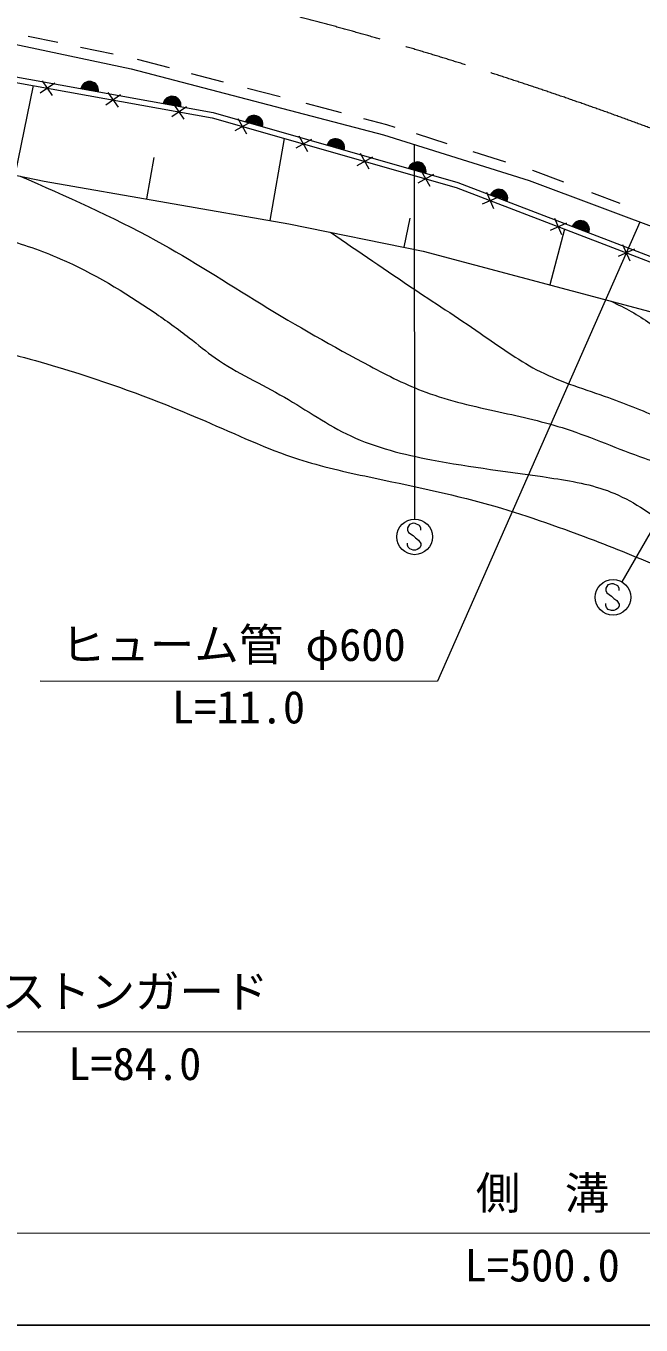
# Model space of a CAD drawing. Units: millimetres, scale not verified. Extents: x 40000 to 680000, y 20000 to 380000.
# Drawn here: x 284042 to 318626, y 205000 to 278004 of the extents above; entities that cross this region are included whole.
import ezdxf
from ezdxf.enums import TextEntityAlignment as Align

# ---------------------------------------------------------------- set-up
doc = ezdxf.new("R2010")
doc.units = ezdxf.units.MM
doc.header["$LTSCALE"] = 1000
doc.linetypes.add('CHAIN', pattern=[18.5, 12, -1.5, 3.5, -1.5])
for name, color, linetype, lineweight in [('M-BGD', 7, 'Continuous', 13), ('M-BMK', 2, 'CHAIN', 13), ('M-STR-STR3', 7, 'Continuous', 13), ('M-STR-STRC', 7, 'Continuous', 13), ('M-TTL-BAND', 7, 'Continuous', 25)]:
    doc.layers.add(name, color=color, linetype=linetype, lineweight=lineweight)
doc.styles.add('ＭＳ ゴシック', font='')
doc.styles.get('ＭＳ ゴシック').set_extended_font_data('MS Gothic')

msp = doc.modelspace()

# ---------------------------------------------------------------- linework, layer by layer
at = {"layer": 'M-BGD'}
for p, q in [((284174, 277435), (285825, 277088)), ((282082, 277263), (289960, 275603)), ((287107, 276817), (288948, 276429)), ((275991, 276185), (294506, 272843)), ((276038, 276481), (294574, 273136)), ((290298, 276135), (292086, 275668)), ((289960, 275603), (304153, 271895)), ((293340, 275340), (295132, 274872)), ((284438, 274660), (283418, 269627)), ((285659, 274799), (284838, 274229)), ((285534, 274103), (284963, 274924)), ((296508, 274512), (298332, 274036)), ((289362, 274131), (288541, 273560)), ((289237, 273435), (288666, 274256)), ((293065, 273462), (292244, 272892)), ((292940, 272766), (292369, 273588)), ((294574, 273136), (308333, 269207)), ((299776, 273659), (301763, 273139)), ((267935, 272773), (285067, 269291)), ((294506, 272843), (308237, 268922)), ((296660, 272596), (295785, 272110)), ((296465, 271916), (295980, 272790)), ((303013, 272813), (304319, 272472)), ((304319, 272472), (304785, 272325)), ((298567, 271684), (297763, 267069)), ((300092, 271616), (299218, 271130)), ((299898, 270936), (299412, 271810)), ((304153, 271895), (312336, 269325)), ((305974, 271952), (307709, 271407)), ((309177, 270946), (311002, 270373)), ((291233, 270619), (290824, 268284)), ((303525, 270636), (302651, 270150)), ((303331, 269956), (302845, 270830)), ((306958, 269655), (306084, 269170)), ((306764, 268975), (306278, 269850)), ((312516, 269898), (312532, 269893)), ((312532, 269893), (314265, 269241)), ((285067, 269291), (298820, 266884)), ((308237, 268922), (331196, 260112)), ((308333, 269207), (331304, 260392)), ((312336, 269325), (325002, 264558)), ((310607, 268392), (309694, 267985)), ((310354, 267731), (309947, 268645)), ((315847, 268645), (317439, 268046)), ((305628, 267207), (305296, 265571)), ((298820, 266884), (306374, 265352)), ((314318, 266589), (313496, 263458)), ((314434, 266923), (313520, 266516)), ((314181, 266263), (313774, 267177)), ((306374, 265352), (323984, 260668)), ((318260, 265455), (317347, 265048)), ((318007, 264795), (317600, 265708))]:
    msp.add_line(p, q, dxfattribs=at)
for centre, radius, start, end in [((287623, 274390), 500, 349.7693, 169.7693), ((287623, 274390), 500, 349.7693, 169.7693), ((287623, 274390), 450, 349.7693, 169.7693), ((287623, 274390), 400, 349.7693, 169.7693), ((287623, 274390), 350, 349.7693, 169.7693), ((287623, 274390), 300, 349.7693, 169.7693), ((287623, 274390), 250, 349.7693, 169.7693), ((287623, 274390), 200, 349.7693, 169.7693), ((287623, 274390), 150, 349.7693, 169.7693), ((287623, 274390), 100, 349.7693, 169.7693), ((287623, 274390), 50, 349.7693, 169.7693), ((292257, 273554), 500, 349.7693, 169.7693), ((292257, 273554), 500, 349.7693, 169.7693), ((292257, 273554), 450, 349.7693, 169.7693), ((292257, 273554), 400, 349.7693, 169.7693), ((292257, 273554), 350, 349.7693, 169.7693), ((292257, 273554), 300, 349.7693, 169.7693), ((292257, 273554), 250, 349.7693, 169.7693), ((292257, 273554), 200, 349.7693, 169.7693), ((292257, 273554), 150, 349.7693, 169.7693), ((292257, 273554), 100, 349.7693, 169.7693), ((292257, 273554), 50, 349.7693, 169.7693), ((296867, 272481), 500, 344.06537, 164.06537), ((296867, 272481), 500, 344.06537, 164.06537), ((296867, 272481), 450, 344.06537, 164.06537), ((296867, 272481), 400, 344.06537, 164.06537), ((296867, 272481), 350, 344.06537, 164.06537), ((296867, 272481), 300, 344.06537, 164.06537), ((296867, 272481), 250, 344.06537, 164.06537), ((296867, 272481), 200, 344.06537, 164.06537), ((296867, 272481), 150, 344.06537, 164.06537), ((296867, 272481), 100, 344.06537, 164.06537), ((296867, 272481), 50, 344.06537, 164.06537), ((301453, 271171), 500, 344.06537, 164.06537), ((301453, 271171), 500, 344.06537, 164.06537), ((301453, 271171), 450, 344.06537, 164.06537), ((301453, 271171), 400, 344.06537, 164.06537), ((301453, 271171), 350, 344.06537, 164.06537), ((301453, 271171), 300, 344.06537, 164.06537), ((301453, 271171), 250, 344.06537, 164.06537), ((301453, 271171), 200, 344.06537, 164.06537), ((301453, 271171), 150, 344.06537, 164.06537), ((301453, 271171), 100, 344.06537, 164.06537), ((301453, 271171), 50, 344.06537, 164.06537), ((306039, 269862), 500, 344.06537, 164.06537), ((306039, 269862), 500, 344.06537, 164.06537), ((306039, 269862), 450, 344.06537, 164.06537), ((306039, 269862), 400, 344.06537, 164.06537), ((306039, 269862), 350, 344.06537, 164.06537), ((306039, 269862), 300, 344.06537, 164.06537), ((306039, 269862), 250, 344.06537, 164.06537), ((306039, 269862), 200, 344.06537, 164.06537), ((306039, 269862), 150, 344.06537, 164.06537), ((306039, 269862), 100, 344.06537, 164.06537), ((306039, 269862), 50, 344.06537, 164.06537), ((310630, 268326), 500, 339.00512, 159.00512), ((310630, 268326), 500, 339.00512, 159.00512), ((310630, 268326), 450, 339.00512, 159.00512), ((310630, 268326), 400, 339.00512, 159.00512), ((310630, 268326), 350, 339.00512, 159.00512), ((310630, 268326), 300, 339.00512, 159.00512), ((310630, 268326), 250, 339.00512, 159.00512), ((310630, 268326), 200, 339.00512, 159.00512), ((310630, 268326), 150, 339.00512, 159.00512), ((310630, 268326), 100, 339.00512, 159.00512), ((310630, 268326), 50, 339.00512, 159.00512), ((315224, 266563), 500, 339.00512, 159.00512), ((315224, 266563), 500, 339.00512, 159.00512), ((315224, 266563), 450, 339.00512, 159.00512), ((315224, 266563), 400, 339.00512, 159.00512), ((315224, 266563), 350, 339.00512, 159.00512), ((315224, 266563), 300, 339.00512, 159.00512), ((315224, 266563), 250, 339.00512, 159.00512), ((315224, 266563), 200, 339.00512, 159.00512), ((315224, 266563), 150, 339.00512, 159.00512), ((315224, 266563), 100, 339.00512, 159.00512), ((315224, 266563), 50, 339.00512, 159.00512)]:
    msp.add_arc(centre, radius, start, end, dxfattribs=at)
for points, knots in [([(283711, 269567), (286292, 268436), (288874, 267305), (291337, 265953), (293359, 264844), (295300, 263586), (297270, 262382), (299269, 261161), (301297, 259995), (303373, 258897), (304401, 258353), (305440, 257825), (306524, 257423), (307852, 256931), (309247, 256627), (310639, 256320), (311912, 256039), (313183, 255756), (314414, 255358), (315898, 254878), (317324, 254231), (318813, 253716), (319864, 253352), (320946, 253054), (321907, 252526), (322708, 252086), (323425, 251486), (324149, 250910), (325177, 250094), (326218, 249329), (327329, 248614), (328376, 247942), (329485, 247314), (330678, 247056), (331423, 246895), (332201, 246878), (332977, 246888), (334044, 246901), (335109, 246967), (336126, 247231), (336728, 247387), (337313, 247612), (337898, 247838)], [0, 0, 0, 0, 1, 1, 1, 2, 2, 2, 3, 3, 3, 4, 4, 4, 5, 5, 5, 6, 6, 6, 7, 7, 7, 8, 8, 8, 9, 9, 9, 10, 10, 10, 11, 11, 11, 12, 12, 12, 13, 13, 13, 14, 14, 14, 14]), ([(141154, 266407), (142187, 265977), (143220, 265548), (144283, 265265), (147249, 264477), (150446, 264837), (153577, 265031), (156526, 265213), (159417, 265248), (162329, 265158), (166741, 265021), (171202, 264596), (175488, 263538), (177718, 262988), (179900, 262266), (182128, 261672), (183952, 261186), (185806, 260785), (187682, 260650), (189231, 260538), (190794, 260607), (192344, 260766), (195245, 261064), (198099, 261678), (200991, 261942), (202607, 262090), (204236, 262128), (205858, 262272), (207092, 262381), (208323, 262551), (209529, 262819), (211648, 263289), (213690, 264062), (215782, 264672), (217784, 265257), (219831, 265692), (221907, 265881), (223731, 266046), (225576, 266022), (227393, 265816), (228871, 265649), (230330, 265361), (231806, 265156), (233999, 264852), (236230, 264729), (238367, 264201), (239740, 263862), (241075, 263356), (242437, 262947), (244586, 262302), (246805, 261897), (249040, 261720), (250227, 261625), (251418, 261595), (252606, 261644), (254500, 261722), (256384, 262001), (258249, 262353), (261240, 262918), (264181, 263670), (267104, 264554), (269859, 265387), (272598, 266339), (275445, 266658), (276664, 266794), (277903, 266815), (279129, 266709), (280350, 266604), (281557, 266373), (282740, 266053), (283841, 265755), (284920, 265380), (285965, 264925), (287825, 264116), (289575, 263058), (291252, 261914), (291923, 261455), (292583, 260983), (293223, 260482), (293710, 260101), (294185, 259703), (294687, 259348), (295900, 258492), (297274, 257886), (298570, 257142), (299825, 256422), (301006, 255573), (302304, 254965), (303725, 254299), (305286, 253921), (306843, 253625), (309059, 253204), (311267, 252950), (313502, 252615), (314673, 252439), (315852, 252242), (316937, 251811), (318090, 251353), (319137, 250632), (320163, 249903), (321299, 249094), (322409, 248275), (323479, 247397), (324269, 246748), (325038, 246067), (325809, 245398), (326262, 245005), (326716, 244617), (327213, 244265), (327986, 243717), (328864, 243256), (329782, 243132), (330042, 243097), (330305, 243089), (330576, 243082), (330993, 243073), (331429, 243067), (331792, 243230), (332099, 243369), (332355, 243629), (332634, 243839), (333480, 244475), (334553, 244658), (335566, 244969), (336477, 245248), (337339, 245630), (338252, 245844), (338647, 245936), (339051, 245997), (339456, 246058)], [0, 0, 0, 0, 1, 1, 1, 2, 2, 2, 3, 3, 3, 4, 4, 4, 5, 5, 5, 6, 6, 6, 7, 7, 7, 8, 8, 8, 9, 9, 9, 10, 10, 10, 11, 11, 11, 12, 12, 12, 13, 13, 13, 14, 14, 14, 15, 15, 15, 16, 16, 16, 17, 17, 17, 18, 18, 18, 19, 19, 19, 20, 20, 20, 21, 21, 21, 22, 22, 22, 23, 23, 23, 24, 24, 24, 25, 25, 25, 26, 26, 26, 27, 27, 27, 28, 28, 28, 29, 29, 29, 30, 30, 30, 31, 31, 31, 32, 32, 32, 33, 33, 33, 34, 34, 34, 35, 35, 35, 36, 36, 36, 37, 37, 37, 38, 38, 38, 39, 39, 39, 40, 40, 40, 41, 41, 41, 42, 42, 42, 43, 43, 43, 43]), ([(301173, 266407), (302749, 265328), (304325, 264249), (305911, 263191), (307213, 262324), (308522, 261470), (309815, 260578), (310840, 259870), (311856, 259137), (312961, 258583), (314178, 257972), (315504, 257578), (316795, 257117), (317845, 256742), (318871, 256324), (319894, 255880), (320618, 255566), (321339, 255239), (322007, 254826), (322696, 254399), (323327, 253880), (323936, 253335), (324473, 252855), (324993, 252354), (325589, 251959), (326119, 251609), (326708, 251343), (327311, 251134), (328118, 250856), (328950, 250681), (329791, 250517), (330794, 250320), (331811, 250137), (332820, 250175), (333557, 250202), (334289, 250346), (335022, 250490)], [0, 0, 0, 0, 1, 1, 1, 2, 2, 2, 3, 3, 3, 4, 4, 4, 5, 5, 5, 6, 6, 6, 7, 7, 7, 8, 8, 8, 9, 9, 9, 10, 10, 10, 11, 11, 11, 12, 12, 12, 12]), ([(316954, 262538), (317710, 262157), (318467, 261776), (319144, 261282), (319591, 260957), (320003, 260583), (320418, 260215), (321300, 259433), (322197, 258676), (323034, 257852), (323817, 257082), (324546, 256254), (325378, 255535), (325912, 255073), (326489, 254656), (327106, 254309), (327828, 253903), (328605, 253591), (329403, 253379), (330387, 253116), (331402, 253004), (332418, 252891)], [0, 0, 0, 0, 1, 1, 1, 2, 2, 2, 3, 3, 3, 4, 4, 4, 5, 5, 5, 6, 6, 6, 7, 7, 7, 7]), ([(271320, 258072), (271822, 258288), (272323, 258503), (272827, 258713), (273844, 259137), (274868, 259538), (275932, 259857), (276841, 260130), (277779, 260342), (278717, 260361), (279834, 260384), (280950, 260132), (282052, 259861), (283756, 259442), (285424, 258977), (287076, 258449), (289456, 257690), (291805, 256801), (294112, 255806), (295853, 255054), (297570, 254243), (299366, 253663), (300663, 253244), (302001, 252947), (303340, 252661), (305591, 252181), (307846, 251735), (310055, 251113), (311971, 250574), (313853, 249902), (315719, 249199), (317135, 248666), (318541, 248116), (319913, 247471), (320821, 247044), (321714, 246576), (322529, 245998), (323350, 245417), (324091, 244724), (324841, 244052), (325783, 243207), (326738, 242394), (327625, 241466), (328119, 240950), (328591, 240399), (329240, 240104), (329814, 239843), (330525, 239784), (331105, 239994), (331655, 240194), (332087, 240638), (332551, 241025), (333298, 241647), (334130, 242120), (334998, 242501), (336846, 243312), (338855, 243708), (340865, 244103)], [0, 0, 0, 0, 1, 1, 1, 2, 2, 2, 3, 3, 3, 4, 4, 4, 5, 5, 5, 6, 6, 6, 7, 7, 7, 8, 8, 8, 9, 9, 9, 10, 10, 10, 11, 11, 11, 12, 12, 12, 13, 13, 13, 14, 14, 14, 15, 15, 15, 16, 16, 16, 17, 17, 17, 18, 18, 18, 19, 19, 19, 19])]:
    msp.add_open_spline(points, degree=3, knots=knots, dxfattribs=at)
at = {"layer": 'M-BMK'}
msp.add_arc((245949, 75434), 210000, 63.86825, 84.78442, dxfattribs=at)
at = {"layer": 'M-STR-STR3'}
for p, q in [((318551, 266983), (307177, 241191)), ((284839, 241204), (307177, 241191)), ((330320, 221457), (250021, 221502)), ((64904, 210298), (561264, 210016))]:
    msp.add_line(p, q, dxfattribs=at)
at = {"layer": 'M-STR-STRC'}
for p, q in [((305874, 271355), (305890, 250291)), ((327219, 263542), (317549, 246764)), ((305614, 249988), (305491, 249804)), ((305491, 249804), (305493, 249672)), ((305493, 249672), (305557, 249543)), ((305807, 250054), (305614, 249988)), ((305928, 250052), (305807, 250054)), ((306178, 249933), (305928, 250052)), ((306241, 249802), (306178, 249933)), ((306241, 249673), (306241, 249802)), ((305494, 248824), (305491, 248945)), ((305557, 249543), (305812, 249362)), ((305812, 249362), (305941, 249230)), ((305941, 249230), (306121, 249114)), ((306121, 249114), (306247, 248914)), ((305534, 248721), (305494, 248824)), ((305618, 248611), (305534, 248721)), ((305805, 248550), (305618, 248611)), ((305939, 248551), (305805, 248550)), ((306039, 248580), (305939, 248551)), ((306182, 248672), (306039, 248580)), ((306242, 248804), (306182, 248672)), ((306247, 248914), (306242, 248804)), ((316768, 246593), (316644, 246409)), ((316644, 246409), (316647, 246277)), ((316647, 246277), (316710, 246148)), ((316710, 246148), (316966, 245966)), ((316960, 246659), (316768, 246593)), ((317081, 246656), (316960, 246659)), ((317331, 246538), (317081, 246656)), ((317395, 246406), (317331, 246538)), ((317395, 246277), (317395, 246406)), ((316648, 245429), (316645, 245550)), ((316687, 245326), (316648, 245429)), ((316772, 245216), (316687, 245326)), ((316966, 245966), (317095, 245835)), ((317095, 245835), (317274, 245719)), ((317274, 245719), (317401, 245519)), ((317396, 245408), (317335, 245277)), ((317401, 245519), (317396, 245408)), ((316959, 245155), (316772, 245216)), ((317093, 245155), (316959, 245155)), ((317193, 245184), (317093, 245155)), ((317335, 245277), (317193, 245184))]:
    msp.add_line(p, q, dxfattribs=at)
for centre in [(305898, 249291), (317052, 245896)]:
    msp.add_circle(centre, 1000, dxfattribs=at)
at = {"layer": 'M-TTL-BAND'}
msp.add_line((40000, 205000), (579000, 205000), dxfattribs=at)

# ---------------------------------------------------------------- texts
at = {"layer": 'M-STR-STR3', "style": 'ＭＳ ゴシック'}
for s, p in [('ヒューム管 φ600', (286008, 241777)), ('L=11.0', (292256, 238261)), ('ストンガード', (282671, 222280)), ('L=84.0', (286419, 218219)), ('側\u3000溝', (309335, 210956)), ('L=500.0', (308707, 206897))]:
    msp.add_text(s, height=1833, rotation=359.967, dxfattribs=at).set_placement(p, align=Align.BOTTOM_LEFT)

doc.saveas('drawing.dxf')
